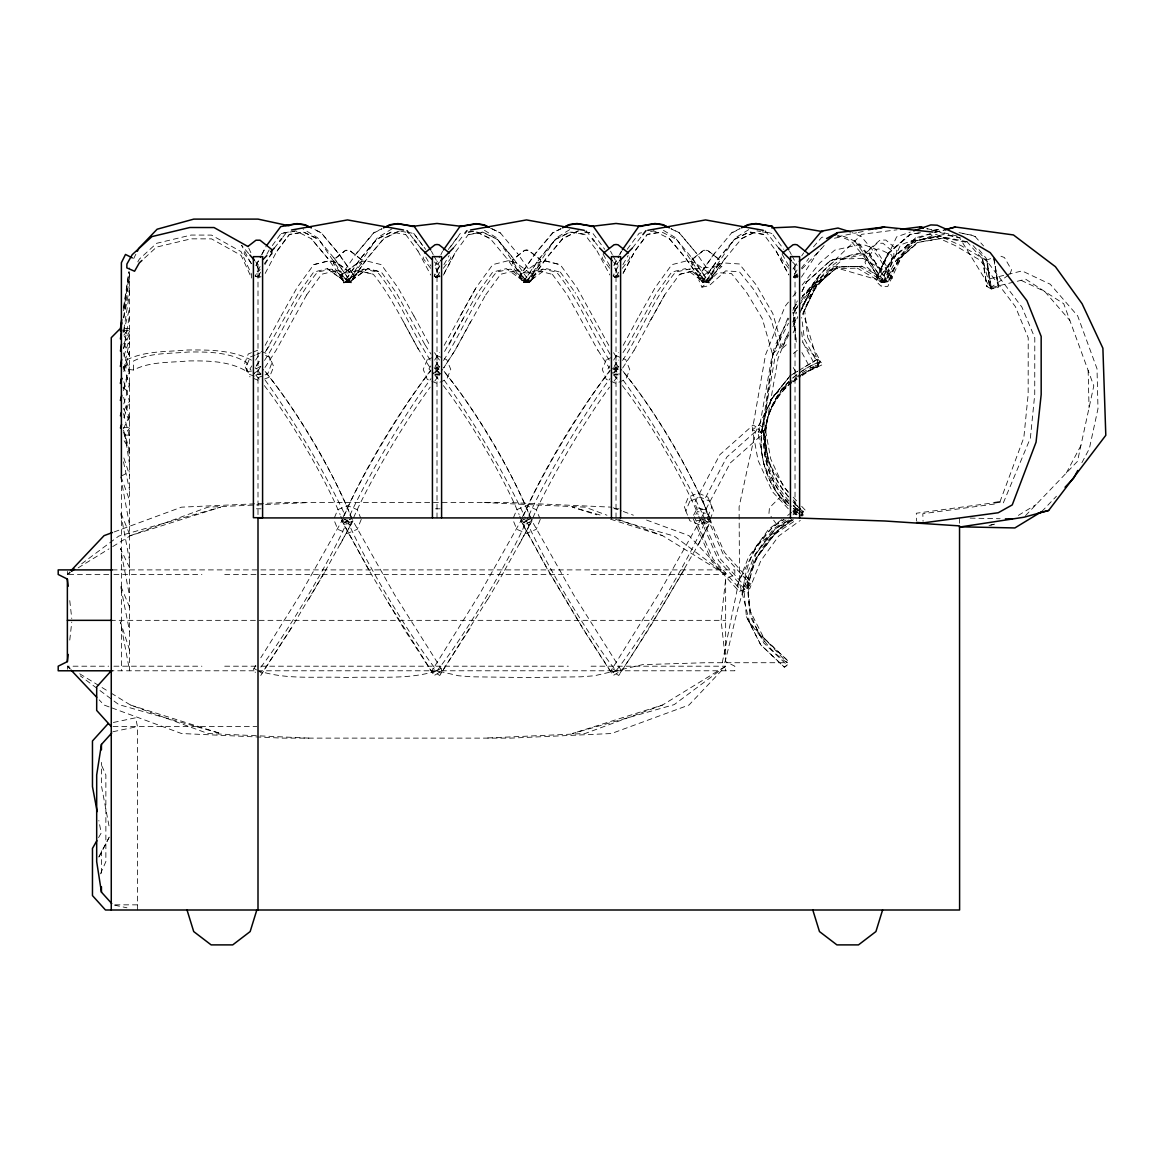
<?xml version="1.0" encoding="UTF-8"?>
<svg xmlns="http://www.w3.org/2000/svg" width="1164" height="1164" viewBox="0 0 1164 1164"><rect width="100%" height="100%" fill="white"/><g stroke="black" fill="none" stroke-linecap="round" stroke-linejoin="round"><path stroke-width="0.75" stroke-dasharray="5 3.75" d="M959.485 523.233L959.602 517.893M743.592 586.569C746.153 559.884 760.368 533.127 783.983 519.435M802.287 516.016L802.447 511.025L800.119 508.784L792.771 513.659L800.09 508.872L802.418 511.112M768.953 513.47L769.448 507.766L779.531 497.712L784.1 498.105L788.013 501.408M69.767 640.084L71.761 622.129M112.137 569.894L734.819 569.894L734.819 574.478L725.652 579.075L721.069 620.339L725.652 661.618L734.819 666.201L734.819 670.784L112.137 670.784M767.236 461.439L763.337 430.956L773.012 353.39L788.479 323.199M773.012 353.39L761.867 432.091L774.831 358.337L788.217 333.544M123.733 308.285L129.088 271.416M123.573 307.296L128.811 272.085M123.573 317.627L129.597 276.77M123.762 329.892L129.597 292.775M123.588 310.759L129.597 273.54M788.435 302.116L785.089 306.307L765.505 354.889L752.337 429.88L758.622 432.091L771.587 358.337L788.857 315.473M123.588 348.662L129.597 314.862M123.82 317.903L129.597 287.639M722.277 662.723L738.834 581.374L757.546 544.185L793.397 519.653M123.486 369.468L129.597 341.503M724.765 662.723C738.238 612.744 744.262 548.971 793.484 519.77M123.486 332.351L129.597 308.169M123.631 388.558L129.597 366.442M123.806 371.534L129.597 351.106M123.806 403.879L129.597 383.451M747.463 581.971L756.062 553.569L775.035 529.096L789.468 519.595L775.02 529.183M747.346 586.86L755.931 558.473L774.904 534L755.916 558.545M769.549 403.835C753.428 437.548 761.14 480.223 788.174 505.991C761.241 480.325 753.355 437.94 769.52 404.33M123.486 390.595L129.597 370.88M769.491 404.403L770.975 399.776M798.999 370.414L816.983 359.414L819.15 362.12L817.637 366.849A105.648 90.166 17.8 0 0 802.112 374.735M801.603 515.885L803.16 511.069A105.648 90.166 17.8 0 1 798.955 507.519M123.864 356.126L129.597 338.928M123.864 417.658L129.597 400.46M881.817 282.503L887.259 281.091L889.572 273.889M772.358 353.696L779.385 348.254L781.219 342.842L772.809 313.523L756.003 284.685L739.286 263.952L723.441 262.933L715.845 264.723L698.778 280.044L701.921 287.173L718.086 272.667L731.428 273.525L746.386 292.091L762.304 318.66L772.358 353.696L774.191 348.283M1009.959 274.151L1011.516 269.844L1004.416 257.506L999.047 255.542M915.53 237.82L895.698 261.158L884.538 281.804L858.596 266.323L833.424 266.687L812.69 285.035L802.316 296.194L836.858 267.996L884.538 281.804L892.759 259.368L891.58 254.931L878.674 248.892L873.16 250.376L864.998 262.06L866.191 266.483L884.538 281.804L915.53 237.82L932.859 233.12M255.804 665.284L252.879 670.784L255.513 672.341M522.345 518.329L479.379 594.513L431.902 670.784L439.774 675.484L487.556 599.402M701.368 518.329L658.388 594.513L610.911 670.784L618.782 675.484L648.639 629.258L684.345 569.443M999.905 501.96L1023.84 437.635L1028.161 394.363L1028.219 337.807L1015.386 306.641L980.03 260.169L954.989 245.473L929.556 234.066L900.601 244.877L881.279 286.315L875.91 281.339L896.629 236.874L910.306 232.087M769.535 403.908L771.266 399.339L790.283 375.565L771.237 399.412M798.198 376.991A105.648 89.963 20.9 0 1 817.564 366.675L819.34 361.989M817.535 366.747L819.311 362.077L817.084 359.516L802.171 368.508M801.458 515.928L803.262 511.185M781.815 519.639L768.72 529.096L748.568 556.974L737.045 586.059L743.01 592.214L749.761 588.591L760.761 560.844L778.643 536.095L800.294 520.439M788.697 331.958L778.076 358.337L765.112 432.091L758.622 432.091M792.684 322.064L796.671 312.17M123.704 348.065L129.597 333.704M334.417 517.733L337.778 509.643L347.498 505.613L357.232 509.643L360.593 517.733M513.426 517.733L516.787 509.643L526.506 505.613L536.24 509.643L539.601 517.733M707.828 516.787L711.859 506.806L707.828 497.086L698.109 493.07L688.375 497.086L684.345 506.806L687.706 515.172M1003.339 502.848L1030.373 438.101L1034.738 394.494L1034.796 337.778L1021.89 307.063L986.461 260.503L961.348 245.764L935.929 234.342L907.047 245.124L887.783 286.46L881.279 286.315M522.883 280.713L530.144 282.823L533.287 275.417M98.722 857.01L110.609 834.544M100.424 873.858L105.866 861.666L105.866 774.918L100.424 762.726M123.951 343.424L129.597 331.114M800.774 310.308L812.69 285.035L819.529 274.85L861.84 234.299L897.066 229.788M919.138 232.873L909.957 234.24L887.725 253.679L876.565 277.469L881.104 282.139L891.813 259.005L912.314 241.137M887.826 253.723L876.783 277.658L888.059 253.912L910.335 234.502L921.03 232.655M944.062 237.893L917.639 242.33L898.448 259.106L888.074 281.543L880.726 281.877M898.666 259.252L888.292 281.688L880.988 282.052M123.486 428.672L129.597 415.795M793.761 308.62L797.5 300.807M802.011 291.437L806.506 282.052L829.903 261.1L834.122 259.354L862.961 258.335M800.09 312.476L812.094 287.464L832.857 268.942L812.05 287.435L801.967 308.285M792.873 310.366L797.355 300.879M801.996 291.509L806.477 282.023M802.054 308.358L812.094 287.464M804.702 310.017L816.517 285.486L837.047 267.167L861.884 266.207L887.259 281.091M802.476 314.324L816.517 285.486M801.458 300.69L819.529 274.85L803.218 312.81L818.423 364.405A105.648 90.326 16.5 0 0 791.913 380.672L773.769 395.324L755.247 432.601L739.096 506.893L739.518 582.931L749.922 623.235L764.632 641.32M133.7 258.568L135.868 254.203M705.922 509.294L730.221 463.025L762.042 434.681L758.666 428.701L753.195 424.976L719.847 454.688L694.719 502.484L697.323 509.934L705.922 509.294L703.318 501.859L726.845 457.059L758.666 428.701M775.995 343.656L788.916 318.179M788.843 334.737L781.568 349.069L787.621 343.627M792.873 326.778L797.718 317.219M793.091 332.831L797.005 325.12M99.144 856.879L108.98 837.731M793.353 313.669L797.427 305.725M693.569 515.216L697.483 507.795L705.5 509.861L707.741 514.677M701.586 517.296L705.5 509.861M343.336 518.329L300.356 594.513L260.809 657.762M340.441 544.039L351.528 523.218L344.704 519.144M519.45 544.039L530.537 523.218A105.648 11.247 -59.1 0 1 532.268 519.217M698.458 544.039L709.545 523.218L702.721 519.144M1066.34 472.977L1080.89 445.594M1081.894 462.69L1089.344 448.678L1097.987 408.709L1097.012 368.726L1077.66 315.851L1050.234 284.22L1022.065 270.921L988.236 279.156L990.346 287.814L1025.717 279.215L1063.736 303.731L1093.796 385.895L1077.486 461.337L1025.251 515.914M255.978 265.276L260.954 255.935M261.784 254.378L265.93 246.593M256.051 265.494L261.027 256.167M261.856 254.61L266.018 246.826M260.096 266.541L255.178 276.13L261.129 277.789M266.832 254.29L269.335 249.62M265.174 273.438L276.988 250.915L289.298 234.386L303.6 231.971L318.31 239.187L334.024 258.073L350.349 281.353L355.209 277.352L338.36 253.316L321.264 232.946L313.131 228.944M435.118 265.581L440.021 256.022M440.923 254.683L442.509 251.351M439.163 266.629L434.172 275.984L440.123 277.658M439.235 266.847L434.245 276.203L438.712 277.454M444.168 273.293L456.055 251.002M443.397 275.111L456.143 251.22L468.364 234.473L482.667 232.058L497.377 239.275L513.018 257.928L529.416 281.426L534.276 277.439L517.354 253.17M613.937 265.188L618.928 255.847M619.757 254.29L621.416 251.177M614.025 265.407L619.001 256.08M619.83 254.523L621.489 251.409M618.069 266.454L613.152 276.043L619.103 277.716M623.06 273.118L634.962 250.827L647.257 234.299L661.574 231.898L676.342 239.333M623.133 273.351L635.035 251.06L647.33 234.531L661.647 232.116M265.174 345.359L281.033 315.968M444.197 345.359L476.061 287.639L492.779 264.606L508.624 260.605L516.219 262.904L533.287 275.475M522.883 280.771L506.384 268.608L492.692 272.129L477.895 292.499L443.993 352.547M448.926 344.951L463.432 318.107M470.532 321.686L455.066 350.306L443.644 367.999L455.066 350.306L485.679 294.885M623.206 345.402L639.051 315.997M627.934 344.981L656.918 292.47L671.701 272.1L685.407 268.637L701.892 280.815L709.152 282.852L712.31 275.446L695.243 262.933L687.648 260.634L671.788 264.694L655.07 287.726L639.051 316.07M634.074 350.393L664.702 294.914L679.66 274.297L693.002 270.936L709.152 282.852L701.892 280.742M793.237 324.247L797.427 316.506M281.033 316.041L297.053 287.639L313.771 264.606L329.616 260.605L337.211 262.904L354.278 275.417L351.135 282.823L343.875 280.713L327.375 268.608L313.669 272.129L298.886 292.499L264.985 352.547L269.903 344.893M306.67 294.885L276.057 350.364L264.635 367.999M98.576 837.614L101.195 832.988L98.838 820.504M460.042 316.041L476.061 287.697M504.609 570.345L531.977 521.036L529.344 519.464M649.541 321.773L664.702 294.972M695.839 514.488L697.498 511.534L705.34 513.295M137.803 261.856L139.389 259.063L156.587 243.32L191.071 235.055L211.47 235.099L241.079 251.642L251.613 274.515L251.613 278.167L241.137 255.411L211.557 238.882L191.056 238.838L156.543 247.103L143.288 259.237M260.591 272.231L258.001 276.77L256.356 273.613M264.897 264.65L270.95 254.058M439.599 272.231L437.009 276.77L434.885 273.947M443.921 264.65L449.1 255.571M618.608 272.231L616.018 276.77L613.908 273.947M622.929 264.65L628.109 255.571M308.693 599.504L326.327 569.443M487.701 599.504L505.336 569.443M124.097 409.888L129.597 401.013M260.794 366.384L258.001 370.836A105.648 9.981 59.2 0 1 260.882 374.517M264.519 360.447C283.332 331.667 295.365 298.726 317.525 272.085L331.1 269.117L347.498 273.031L363.91 269.117L377.485 272.085C399.63 298.726 411.663 331.667 430.476 360.447M439.803 366.384L437.009 370.836A105.648 9.981 -59.2 0 0 435.103 373.237M443.542 360.447C462.341 331.667 474.374 298.726 496.533 272.085L510.108 269.117L526.506 273.031L542.919 269.117L556.494 272.085C578.639 298.726 590.672 331.667 609.485 360.447M618.812 366.384L616.018 370.836A105.648 9.981 -59.2 0 0 614.126 373.237M622.551 360.447C641.364 331.667 653.397 298.726 675.542 272.085L689.117 269.117L721.927 266.323L705.529 281.804L689.117 269.117M291.073 628.167L262.002 673.17L257.899 670.726M470.096 628.167L441.011 673.17L432.819 668.282M129.597 464.742L125.014 435.103L129.597 427.974M251.846 365.903L249.94 368.901L254.48 373.819M255.658 360.083L260.416 352.663M256.138 366.165L260.067 360.083L256.138 366.224M430.855 365.903L428.949 368.901L433.488 373.819M434.667 360.083L439.425 352.663M435.147 366.224L439.075 360.083M607.957 368.93L609.863 365.933M613.675 360.113L618.448 352.692M614.156 366.253L618.099 360.113M623.016 352.576L627.934 344.922M622.653 368.028L634.074 350.335M792.99 269.088L796.889 263.195M801.749 255.818L803.698 252.864M797.078 270.048L793.15 275.984L797.515 277.57M801.429 277.119L816.415 254.407L824.141 245.488M260.751 675.484L290.622 629.258L325.6 570.345L352.968 521.036L350.335 519.464M797.442 306.423L793.426 312.17L797.878 306.598M339.859 277.352L356.635 253.083L373.731 232.713L381.865 228.711M339.786 277.119L344.719 281.339L361.044 258.059L376.685 239.42L391.395 232.189M518.926 277.265L535.775 253.228L552.871 232.844L561.004 228.857M560.932 228.624L552.798 232.625L535.702 252.995L518.853 277.047L523.785 281.252L540.111 257.986L555.752 239.333L570.462 232.116L584.764 234.531M714.711 252.995L697.862 277.047L702.809 281.252L708.454 282.445L725.288 258.423L741.89 238.329L757.284 230.763M697.934 277.265L714.798 253.228L731.807 232.625L739.94 228.624M702.809 281.252L719.119 257.986L734.775 239.333L749.471 232.116L763.788 234.531M725.216 258.204L708.381 282.212L702.721 281.033L719.046 257.753L734.688 239.1L749.398 231.883L763.7 234.299L776.082 251.046L788.828 274.937M306.67 294.943L321.628 274.268L334.97 270.906L351.135 282.75L334.97 270.965M485.679 294.943L500.636 274.268L513.979 270.906L530.144 282.823M694.311 516.816L713.197 559.244L741.57 590.759L747.055 588.577L751.58 582.495L724.488 552.434L708.483 516.292M272.318 245.589L281.237 233.295L295.714 230.85L311.181 238.635L327.855 258.524M277.076 251.133L289.37 234.619L303.673 232.203L318.383 239.42M448.315 249.474L460.304 233.382M450.395 247.015L460.377 233.6M627.221 249.3L639.196 233.207L642.412 232.669M260.11 269.35L258.001 272.187L255.876 269.35M264.344 263.704L271.75 253.825M439.119 273.947L437.009 276.77L435.278 273.744M443.353 268.287L450.759 258.408L450.759 254.101M618.128 273.947L616.018 276.77L614.286 273.744M622.362 268.287L629.768 258.408L629.768 254.101M797.151 273.947L795.027 276.77L792.917 273.947M801.385 268.287L808.791 258.408M430.796 370.123C395.687 416.668 365.612 467.259 341.59 520.395L349.418 525.08L351.31 523.16A105.648 11.247 -59.1 0 1 352.983 519.144M610.082 370.196C574.958 416.756 544.898 467.331 520.875 520.483L528.703 525.153L530.58 523.247L523.713 519.144M361.262 263.762L347.614 282.008L333.748 263.762L333.748 259.528L345.475 250.289L349.52 250.289L361.262 259.528L361.378 263.981M540.271 263.762L526.506 281.804L510.108 269.117M719.279 263.762L705.529 281.804L691.765 263.762M801.894 352.561L810.129 367.824L816.284 367.3L820.576 361.509L807.54 337.24M752.584 552.565L772.227 527.219L783.954 519.508M756.047 553.657L775.035 529.14M693.337 518.897L711.917 561.543L739.213 591.516L744.654 589.188L749.383 583.12L723.339 554.53L706.781 516.409M801.327 298.26L823.588 270.441L837.003 258.903L862.902 253.112L881.294 281.804L887.783 281.804L892.584 275.635L875.517 249.023L864.445 244.935L857.955 244.935L834.734 250.129L819.732 263.02L801.851 285.369M274.398 248.005L278.574 242.665M282.75 237.325L287.974 230.647M453.422 248.005L463.854 234.662M632.43 248.005L641.815 235.986M770.946 399.863L788.945 377.209M792.902 296.529L797.384 290.942M793.528 307.994L796.874 303.819M798.999 305.215C816.895 283.419 833.584 251.817 866.147 253.112L854.682 240.846L884.538 281.804M802.243 305.215L830.077 270.441L843.493 258.903L869.392 253.112L887.783 281.804M356.708 253.316L373.804 232.931L381.938 228.944M813.505 246.841L821.697 237.354L824.927 236.743M123.864 334.999L129.597 328.423L123.486 328.423M797.369 274.151L795.027 276.77L793.295 273.744M802.054 268.928L821.362 248.63M435.321 372.684L439.861 367.708L434.943 360.113M614.33 372.713L618.87 367.737L613.937 360.142M108.689 574.478L67.367 574.478L69.811 571.888M591.094 666.201L725.652 666.201L688.972 705.035L611.507 733.524L510.618 738.122L282.401 738.122L181.526 733.524L110.798 707.508M1041.722 511.593L1056.446 496.213M258.001 514.619L258.001 264.534L260.518 261.987M437.009 517.922L437.009 264.534L439.526 261.987M616.018 517.922L616.018 264.534L618.55 261.987M895.698 261.158L915.966 240.846L943.16 234.619L960.198 237.587M691.882 259.747L703.623 250.493L705.646 250.173L707.668 250.493L719.396 259.747M806.55 282.095L829.947 261.129M887.768 253.694L910.175 234.386M967.124 241.719L939.537 236.19L912.052 240.963L891.595 258.845L880.886 282.008L876.507 277.425M891.93 259.092L912.431 241.239L939.93 236.467M898.492 259.121L917.858 242.476L944.28 238.038M898.724 259.325L918.018 242.592M793.441 353.521L797.544 350.102M344.617 282.314L350.277 281.121L355.136 277.134L338.288 253.083L321.191 232.713L313.058 228.711M534.203 277.221L529.344 281.208L523.684 282.386M669.067 238.329L685.742 258.204L702.59 282.226L708.236 281.033L713.11 277.047M653.673 230.763L669.154 238.562L685.829 258.437L702.663 282.445L708.309 281.266L713.183 277.279L696.247 253.01L679.15 232.625L671.017 228.639M123.049 367.839L129.597 362.513M363.91 269.117L347.498 281.804L331.1 269.117M542.919 269.117L526.506 281.804L512.757 263.762L512.757 259.528L524.498 250.289L526.506 249.954L528.529 250.289L540.271 259.528L540.387 263.981L526.637 282.008L512.873 263.981L512.873 259.747L524.615 250.493L526.637 250.173L528.645 250.493L540.387 259.747M795.027 514.619L795.027 264.534L797.864 262.409M67.367 571.422L67.367 574.478L70.233 572.353M81.655 563.812L118.772 536.08L220.578 507.155L130.499 535.644L110.493 547.953M725.652 666.201L674.247 704.598L572.441 733.524L662.52 705.035L725.652 666.201L725.652 670.784M413.977 316.07L397.957 287.668L381.239 264.635L365.394 260.634L357.785 262.991L340.732 275.446L343.875 282.852L351.135 280.742L367.635 268.709L381.326 272.1L396.124 292.528L425.093 344.981M357.785 262.991L340.732 275.519L343.875 282.779L360.025 270.994L373.368 274.297C396.648 302.844 409.495 337.924 430.374 368.028M343.875 282.779L360.025 270.936L373.368 274.355M351.135 280.742L367.635 268.637L381.326 272.158M608.83 345.432L576.966 287.697L560.248 264.665L544.403 260.678L536.793 263.02L519.741 275.548L522.883 282.881L530.144 280.844L546.644 268.68L560.335 272.187M787.635 515.419L792 512.262M793.455 511.214L796.365 509.104L800.105 509.73L804.63 517.311M785.976 519.944L773.274 529.14L754.796 554.69L743.811 582.437L749.761 588.591M793.048 514.837L800.105 509.73M836.232 234.604L851.073 241.108L866.423 259.441L881.701 282.11L887.375 281.775L892.468 278.196L877.176 255.498L861.433 236.714L852.019 232.582M1008.548 275.126L990.346 287.814L959.747 238.009L926.879 228.799M788.29 508.784L772.387 491.688L758.055 460.42L752.424 429.647L759.452 424.773L765.388 429.647L758.346 434.521L763.73 463.883L776.868 492.532L788.726 505.307M773.769 395.324L791.636 382.956M793.121 381.923L800.57 376.772M802.054 375.739L818.423 364.405L804.411 339.059L801.676 317.496M774.889 534.087L796.54 519.741M67.367 574.478L70.451 572.586M78.148 567.857L108.95 548.913M392.137 228.77L377.354 237.805L347.498 281.804L317.656 237.805L302.858 228.77M569.676 229.672L556.363 237.805L526.506 281.804L496.664 237.805L481.867 228.77M748.685 229.672L735.372 237.805L705.529 281.804L675.673 237.805L660.876 228.77M790.036 375.87L797.544 371.243M1018.355 515.39L1036.091 504.594M793.237 373.848L800.701 369.323M344.529 519.551L341.91 521.123L368.537 569.531L404.257 629.331L434.114 675.557L441.985 670.857L441.054 668.369L394.509 594.6L351.528 518.402A105.648 14.244 59.2 0 0 263.122 369.395M369.264 570.433L343.336 523.291L350.16 519.217M523.538 519.551L520.919 521.123L547.546 569.531L583.266 629.331L613.122 675.557L620.994 670.857L620.063 668.369L573.517 594.6L530.537 518.402A105.648 14.244 59.2 0 0 442.131 369.395M529.169 519.217L522.345 523.291L548.288 570.433L582.8 628.24L611.886 673.258L620.063 668.369M441.054 668.369L432.863 673.258L386.317 599.489M256.138 368.901L260.823 366.107M254.072 373.178L260.838 369.148M435.147 368.901L439.832 366.107M433.081 373.178L439.847 369.148M265.145 371.462C300.996 416.785 330.78 467.23 352.867 520.643L345.053 525.299L343.438 523.233L351.557 518.387M614.156 368.901L618.855 366.107M612.089 373.178L618.855 369.148M444.153 371.462C480.005 416.785 509.803 467.23 531.875 520.643L524.076 525.299L522.447 523.233L530.58 518.387M623.162 371.462C659.013 416.785 688.812 467.23 710.884 520.643L703.085 525.299L701.456 523.233L709.589 518.387A105.648 14.244 59.2 0 0 621.154 369.395M792.029 519.522L781.699 525.517L777.13 525.124L770.99 516.38M121.391 476.032L129.597 471.784M251.439 360.142C232.145 349.826 208.691 349.782 187.215 350.015C166.699 351.979 144.773 350.553 125.916 360.273L126.032 369.177L133.525 370.007C150.403 361.291 170.046 362.775 188.408 360.927C208.094 360.738 229.657 360.927 246.87 371.52L251.526 371.098M399.281 231.069L383.887 238.635L367.213 258.51L350.379 282.532L344.719 281.339M578.275 230.763L562.881 238.329L546.207 258.204L529.373 282.212L523.713 281.033L540.038 257.753L555.679 239.1L570.389 231.883L584.692 234.299L597.074 251.046M578.348 230.996L562.954 238.547L546.28 258.423L529.445 282.445L523.785 281.252M731.88 232.844L740.028 228.857M741.963 238.547L757.371 230.996L760.587 231.534M801.385 374.561L823.006 364.405L806.157 347.469L801.647 346.668M829.874 261.071L834.05 259.296M701.339 519.464L698.109 520.817L694.864 519.464M255.149 355.02L250.304 356.955L245.953 367.3L250.013 376.918M256.764 354.38L259.979 353.085M264.563 379.042L269.408 377.107L273.758 366.762L269.699 357.144L264.839 355.122M251.511 352.692L248.267 353.972L244.236 364.652L248.267 373.877L254.756 376.423M253.126 352.066L258.001 350.146L267.72 353.972L271.75 363.197L267.72 373.877L258.001 377.703M114.159 531.933L181.526 507.155L282.401 502.572L510.618 502.572L611.507 507.155M130.499 535.644L207.963 507.155L254.814 505.016M662.52 705.035L585.056 733.524L484.166 738.122M990.68 258.597L985.661 260.43L984.104 264.737L990.346 287.814L986.345 258.466L978.386 248.921M256.4 276.465L259.601 275.33L259.601 271.678L255.993 263.835M991.161 288.89L998.319 286.868M994.012 257.811L998.523 286.999L991.379 289.036L986.927 261.231M435.351 277.148L439.817 275.897M435.423 277.367L439.89 276.115L434.827 266.541M530.144 280.771L522.883 282.823L539.034 270.965L552.376 274.384M614.417 277.061L618.884 275.81M614.49 277.294L618.957 276.043L613.894 266.454M793.426 277.061L797.893 275.81M793.499 277.294L797.966 276.043L792.902 266.454M934.59 232.655L944.993 229.832M934.779 232.233L943.378 230.065M313.771 264.665L329.616 260.678L337.211 262.962L354.278 275.475M679.66 274.355L693.002 270.994M989.007 525.531L996.02 523.756L990.753 525.11M260.823 373.819L255.614 374.983L260.823 373.877L255.149 367.678M439.832 373.819L434.623 374.983L439.832 373.877L434.157 367.678M613.646 375.07L618.855 373.848L613.181 367.708M350.349 281.353L344.704 282.532L327.782 258.292L311.108 238.416M529.416 281.426L523.771 282.619L506.849 258.379M113.345 722.48L135.621 717.795L137.468 726.583L137.468 910.001M112.908 731.734L137.468 726.583M837.265 236.816L856.515 232.815M858.275 232.451L863.528 231.36M701.921 287.173L709.182 285.675L725.681 270.877L739.387 271.75L754.17 290.098L770.975 318.936L779.385 348.254M834.428 238.213L844.002 236.394L858.174 242.607L872.578 259.805L887.375 281.775M933.237 230.312L938.737 229.468M933.412 230.443L938.853 229.555M912.169 241.064L939.828 236.423M281.31 233.528L295.787 231.083M468.335 232.014L474.781 230.938L490.175 238.489L506.922 258.597M468.423 232.247L474.854 231.17L490.248 238.722M468.437 234.692L482.74 232.291L497.45 239.508L513.091 258.161M650.531 231.534L653.746 230.996M998.13 502.208L916.301 513.237L916.548 520.89M994.391 504.056L922.819 513.717L923.067 521.37M123.486 330.838L129.597 330.27M123.486 427.77L129.597 427.363M256.604 504.943L263.821 504.609M265.61 504.536L308.853 502.572M861.957 266.28L837.003 267.123L816.473 285.442L804.63 309.944L807.627 337.313M832.784 268.869L857.126 268.084M256.473 276.77L261.056 276.77M435.482 276.77L440.065 276.77M614.49 276.77L619.073 276.77M793.499 276.77L798.082 276.77M125.014 435.103L129.597 435.103M256.473 508.799L261.056 508.799M435.482 508.799L440.065 508.799M614.49 508.799L619.073 508.799M793.499 508.799L798.082 508.799M113.912 574.478L201.925 574.478M224.71 574.478L259.15 574.478M260.969 574.478L568.323 574.478M591.094 574.478L725.652 574.478L725.652 569.894M110.42 620.339L725.652 620.339M791.214 519.93A105.648 90.326 -4.5 0 0 787.213 662.723L705.529 662.723L642.673 664.629L594.484 675.76L581.083 676.808L526.506 677.535L471.944 676.808L458.543 675.76L437.009 670.784C408.04 680.111 377.369 676.168 347.498 677.535C318.209 676.066 288.09 680.169 259.659 671.162M67.367 669.256L67.367 666.201L108.689 666.201M113.912 666.201L201.925 666.201M224.71 666.201L259.15 666.201M260.969 666.201L568.323 666.201M113.054 726.583L256.822 726.583M137.468 904.85L112.908 904.835L126.949 907.789M970.165 518.111L1000.123 518.737M484.166 502.572L585.056 507.155L606.953 515.201M308.853 738.122L207.963 733.524L130.499 705.035L110.493 692.726M765.33 232.116L771.761 233.207L783.75 249.3M762.187 231.811L771.848 233.426M584.706 231.854L592.752 233.207L604.727 249.3M584.794 232.073L592.825 233.426M405.727 232.16L399.208 230.85L383.814 238.402L367.14 258.292L350.306 282.299L344.646 281.121L360.971 257.841L376.612 239.187L391.322 231.971L405.698 234.604M407.255 232.203L413.758 233.513L422.75 245.589M959.02 232.596L971.242 235.128M962.759 233.498L971.343 235.172M943.888 237.776L967.793 242.578M613.181 373.877L618.404 375.099M926.922 228.581L958.248 236.336M544.403 260.736L560.248 264.737M613.079 275.81L619.03 277.483M255.105 275.897L261.056 277.57M600.057 514.997L572.441 507.155L596.696 514.823M615.581 519.406L674.247 536.08L725.652 574.478L688.972 535.644L645.176 519.537M508.624 260.678L516.219 262.962M610.547 519.202L662.52 535.644L725.652 574.478M130.499 705.035L220.578 733.524L118.772 704.598L80.229 675.804M613.181 507.766L621.605 510.865M623.293 511.491L633.391 515.201M618.739 519.537L662.52 535.644M109.11 706.897L104.062 705.035L99.158 699.855M970.951 234.91L975.374 236.685M253.257 378.271L259.732 380.977M1021.119 280.335L1044.734 291.466L1069.861 320.449M671.09 228.857L679.238 232.858L696.319 253.228M492.125 228.799L500.258 232.8L517.427 253.403M490.568 228.231L500.331 233.018M986.621 286.315L991.539 289.152L987.203 261.405M862.888 258.277L889.645 273.962M857.053 268.011L881.89 282.576M614.505 366.878L618.419 369.221M612.075 368.493L618.87 372.538M708.367 519.464L710.986 521.036L699.71 542.22L666.579 599.402L633.027 653.644L620.019 673.17L611.827 668.282M435.22 366.805L439.134 369.148M435.511 370.036L439.585 372.465M344.515 519.115L351.31 523.16M253.81 668.282L256.546 669.911M69.811 668.791L67.367 666.201L70.451 668.092M79.69 673.781L108.95 691.78M327.375 268.68L343.875 280.771M67.367 666.201L70.233 668.325M123.049 330.503L129.597 335.698M123.049 387.597L129.597 392.908M793.237 505.816L797.151 509.119M798.446 510.21L802.36 513.513M361.378 259.747L349.637 250.493L347.614 250.173L345.592 250.493L333.864 259.747L333.864 263.981M747.492 581.884L750.198 611.173L763.948 638.221L787.286 660.221L787.14 665.197L784.361 667.234L760.645 644.725L746.43 616.745L743.621 586.481M763.948 638.178L787.271 660.294M792.509 261.987L795.027 264.534M613.501 261.987L616.018 264.534M434.478 261.987L437.009 264.534M749.922 623.235L787.213 662.723M788.334 491.979L783.488 486.756L770.757 459.009L765.388 429.647M793.193 497.188L796.831 501.102M801.676 506.325L805.328 510.239L799.406 516.787L793.484 510.414M793.091 511.025L796.613 514.968M744.654 589.188L718.61 560.597L701.194 520.672M792.917 511.127L798.78 517.733M747.055 588.577L719.978 558.516L702.314 518.838M974.996 236.423L983.551 245.939M973.089 245.575L987.305 261.507M966.746 241.443L982.853 259.514M248.616 253.534L241.588 245.284L251.439 264.17M255.658 261.784L258.001 264.534M676.269 239.115L691.998 257.986L708.309 281.266M765.054 230.647L778.614 248.005M586.045 230.647L591.254 237.325M595.43 242.665L597.525 245.328M410.164 234.662L413.293 238.664M417.469 244.004L420.597 248.005M788.683 268.287L781.277 258.408L781.277 254.101M609.674 268.287L602.268 258.408L602.268 254.101M430.651 268.287L423.245 258.408L423.245 254.101M251.642 263.704L244.236 253.825L244.236 249.518M413.686 233.295L425.66 249.387M405.625 234.386L418.007 251.133M560.335 272.129L575.132 292.571M552.376 274.326L567.348 295.001L597.961 350.422M691.911 257.753L708.236 281.033M333.952 257.841L350.277 281.121M788.188 492.387L768.953 463.694L763.337 430.956M793.251 499.923L797.311 505.962M613.603 352.721L618.36 360.142M610.009 354.132L575.132 292.499M597.961 350.364L609.383 368.057M434.594 352.692L439.352 360.04L434.594 352.75M425.093 344.922L431 354.089M124.097 335.93L129.597 344.428M124.097 440.821L129.597 449.377M614.156 367.868L616.018 370.836A105.648 9.981 59.2 0 1 617.909 373.237M435.147 367.868L437.009 370.836A105.648 9.981 59.2 0 1 439.89 374.517M793.295 367.606L796.86 373.775M782.077 254.058L788.988 266.163M603.068 254.058L609.98 266.163M425.777 257.084L430.956 266.163M413.977 315.997L429.822 345.402M403.486 321.773L418.953 350.393M802.753 342.187L816.284 367.3M789.556 251.177L791.287 254.523M792.044 255.847L797.093 265.407M776.01 250.827L788.756 274.704M610.533 251.177L612.279 254.523M613.035 255.847L618.084 265.407M596.987 250.827L609.82 274.937M431.466 251.264L433.212 254.596M433.968 255.935L439.774 266.818M417.92 250.9L430.753 275.024M746.444 616.702L760.659 644.681L784.391 667.147L787.155 665.124L763.831 643.037L750.096 615.989L747.361 586.787M129.597 567.799L120.43 548.535L129.597 596.084M123.486 408.36L129.597 421.484M248.776 248.15L250.944 252.85M123.951 343.526L129.597 356.053M129.597 607.23L120.43 585.216L129.597 631.412M129.597 534.261L120.43 511.854L129.597 560.757M121.041 476.833L129.597 500.302M123.486 352.939L129.597 369.963M123.864 457.961L129.597 475.159M129.597 650.094L120.43 621.896L129.597 670.784L129.597 267.909M123.66 366.427L129.597 385.473M123.486 430.113L129.597 450.061M123.806 381.69L129.597 401.798M123.631 397.361L129.597 419.462M123.631 432.266L129.597 454.789M123.486 413.569L129.597 437.126M123.486 461.802L129.597 490.102M108.98 825.829L101.443 785.773L101.443 762.405M120.75 476.891L129.597 525.43M993.78 257.622L998.436 286.955M993.94 259.281L998.145 286.737M982.736 259.412L986.999 286.591M982.474 259.237L986.839 286.475M69.767 600.609L71.761 618.55M801.661 331.915L802.84 342.26M1088.136 370.414L1089.053 407.866M133.525 370.007L133.409 361.087C150.287 352.372 169.959 353.841 188.335 352.008C208.021 351.804 229.584 351.965 246.812 362.557L246.87 371.52M725.652 579.075L725.652 661.618M540.271 519.348L536.24 529.344L526.506 533.359L516.787 529.344L512.757 519.348M361.262 519.348L357.232 529.344L347.498 533.359L337.778 529.344L333.748 519.348M121.391 476.964L121.391 670.784M101.443 850.797L101.443 874.164M623.133 380.133A105.648 9.981 59.2 0 1 705.529 520.817A105.648 9.981 -59.2 0 1 616.018 670.784A105.648 9.981 59.2 0 1 526.506 520.817A105.648 9.981 59.2 0 0 524.775 516.816M796.787 508.755A105.648 90.326 16.5 0 1 790.24 502.295M789.003 500.942A105.648 90.326 16.5 0 1 790.603 381.85M528.252 516.816A105.648 9.981 -59.2 0 0 526.506 520.817A105.648 9.981 -59.2 0 1 437.009 670.784A105.648 9.981 59.2 0 1 347.498 520.817A105.648 9.981 59.2 0 0 345.766 516.816M528.893 515.405A105.648 9.981 -59.2 0 1 609.994 378.664M444.124 380.133A105.648 9.981 59.2 0 1 524.135 515.405M260.882 667.103A105.648 9.981 -59.2 0 0 347.498 520.817A105.648 9.981 -59.2 0 1 349.244 516.816M265.116 380.133A105.648 9.981 59.2 0 1 345.126 515.405M349.869 515.405A105.648 9.981 -59.2 0 1 430.986 378.664M800.57 509.003A105.648 89.963 20.9 0 1 792.99 501.699M788.334 496.461A105.648 89.963 20.9 0 1 789.119 381.399M792.96 377.849A105.648 89.963 20.9 0 1 799.959 372.393M801.458 371.374A105.648 89.963 20.9 0 1 819.311 362.077M797.515 512.436A105.648 89.963 20.9 0 1 790.036 505.001M788.857 503.706A105.648 89.963 20.9 0 1 796.743 378.038M800.221 514.648A105.648 90.166 17.8 0 1 793.382 508.479M788.304 503.154A105.648 90.166 17.8 0 1 788.595 385.255M792.466 381.792A105.648 90.166 17.8 0 1 800.657 375.681M797.587 506.282A105.648 90.166 17.8 0 1 793.586 502.441M788.61 497.043A105.648 90.166 17.8 0 1 791.404 379.319M792.713 378.14A105.648 90.166 17.8 0 1 797.951 373.906M799.333 372.902A105.648 90.166 17.8 0 1 819.18 362.048M434.972 375.317A105.648 14.244 59.2 0 1 439.032 380.148M443.397 385.633A105.648 14.244 59.2 0 1 519.129 514.619M519.755 516.161A105.648 14.244 59.2 0 1 522.447 523.233M532.879 517.791A105.648 11.247 -59.1 0 1 609.5 387.19M614.068 381.094A105.648 11.247 -59.1 0 1 620.223 373.353M523.538 515.739A105.648 11.247 -59.1 0 1 610.14 370.865M613.981 375.317A105.648 14.244 59.2 0 1 618.055 380.148M622.405 385.633A105.648 14.244 59.2 0 1 698.138 514.619M698.764 516.161A105.648 14.244 59.2 0 1 701.456 523.233M353.594 517.704A105.648 11.247 -59.1 0 1 430.214 387.117M434.783 381.021A105.648 11.247 -59.1 0 1 440.938 373.28M344.253 515.652A105.648 11.247 -59.1 0 1 430.855 370.778M255.964 375.317A105.648 14.244 59.2 0 1 260.023 380.148M264.388 385.633A105.648 14.244 59.2 0 1 340.121 514.619M340.746 516.161A105.648 14.244 59.2 0 1 343.438 523.233M689.801 501.291L685.785 510.981L689.801 520.715L699.491 524.789L709.545 520.526L713.561 510.836L709.545 501.102L699.84 497.043L689.801 501.291M427.275 359.676L423.245 369.381L427.275 379.362L437.009 383.393L446.729 379.362L450.759 369.381L446.729 359.676L437.009 355.646L427.275 359.676M606.284 359.676L602.268 369.381L606.284 379.362L616.018 383.393L625.752 379.362L629.768 369.657L625.752 359.676L616.018 355.646L606.284 359.676M893.865 256.997L880.115 276.537L866.351 256.997L866.351 252.413L877.249 243.247L882.967 243.247L893.865 252.413L893.865 256.997M896.731 253.81L882.981 273.351L869.217 253.81L869.217 249.227L880.115 240.06L885.833 240.06L896.731 249.227L896.731 253.81M719.396 263.981L705.646 282.008L691.882 263.981L691.765 259.528L703.507 250.289L707.537 250.289L719.279 259.528L719.396 263.981M439.395 375.012L434.187 373.848L439.395 375.07M796.249 341.998L793.062 312.127L796.22 341.954"/><path stroke-width="1.5" d="M112.413 670.784L58.2 670.784L58.2 666.201L67.367 661.618L68.167 654.43M120.43 331.114L121.696 322.341M121.74 319.62L120.43 328.423L111.264 337.676L111.264 910.001M120.43 338.928L121.74 330.052M111.759 733L101.443 744.436L96.685 774.918L96.685 861.666L101.443 892.148L111.759 903.57M120.43 351.106L121.536 344.035M120.721 328.495L121.58 323.17M121.696 359.327L120.43 366.442L121.58 363.008M121.58 378.213L120.43 383.451L121.871 378.344M121.798 395.353L120.43 400.46L121.449 397.171M120.43 415.795L121.391 412.391M256.822 910.001L250.158 931.564L232.713 944.892L211.15 944.892L193.704 931.564L187.04 910.001M882.588 910.001L875.925 931.564L858.479 944.892L836.916 944.892L819.471 931.564L812.807 910.001M120.43 427.974L121.58 424.525M137.323 251.293L138.763 248.383L157.111 229.221L193.791 219.108L258.001 219.108L289.05 225.801M1077.762 470.474L1073.63 478.259L1065.045 487.236M443.426 250.027L459.824 226.66L476.163 223.91L484.064 225.03L488.938 227.431M622.318 249.853L638.716 226.5L655.07 223.75L662.956 224.87L667.845 227.256M96.83 840.714L92.465 848.44L92.465 895.596L105.473 910.001L959.602 910.001L959.543 525.895L884.844 520.992L795.027 517.922L258.001 517.922L258.001 910.001M804.673 251.395L821.58 231.156L837.978 228.042L850.462 231.898M266.847 245.269L280.757 226.587L297.096 223.823L304.997 224.943L309.871 227.344M959.602 527.059L1024 517.223L1048.633 510.487L1105.8 435.307L1102.89 348.225L1082.084 303.731L1055.413 266.702L1013.451 234.953L955.397 227.009L945.095 229.628M279.622 241.326L281.717 238.664M464.902 233.324L466.982 230.647M642.863 234.662L645.991 230.647M111.264 670.784L96.685 686.92L96.685 710.433L111.264 726.583M108.208 723.557L92.465 740.973L92.465 786.617L97.165 811.584M71.033 570.607L104.062 535.644L112.472 532.545M263.049 259.441L266.832 255.629M270.615 251.817L274.398 248.005M440.792 260.721L453.422 248.005M619.801 260.721L632.43 248.005M835.01 235.099L837.498 232.64L884.538 227.009L932.99 232.058M141.964 260.445L139.316 262.875L134.573 271.241L126.832 267.865L126.905 264.053L132.216 254.654L151.96 236.583L189.877 227.504L214.016 227.547L248.048 246.579M424.598 252.981L434.987 244.789L437.009 244.498L439.032 244.789L449.42 252.981M603.607 252.981L613.995 244.789L616.018 244.498L618.04 244.789L628.429 252.981M782.615 252.981L793.004 244.789L795.027 244.498L797.049 244.789L808.791 254.101M248.267 246.186L255.978 240.206L260.023 240.206L271.75 249.518L271.75 253.825M799.275 261.347L837.498 232.64L826.571 238.518M71.659 571.277L74.511 569.152M1041.722 511.593L1014.863 527.947L959.412 526.797M383.494 227.911L389.998 224.71L397.899 223.59L414.238 226.354M385.197 227.344L390.086 224.943L397.972 223.823L414.311 226.573L430.724 249.94M562.561 227.824L569.065 224.637L576.966 223.517L593.305 226.267M564.264 227.256L569.152 224.856L577.038 223.735L593.378 226.5L608.961 248.296M741.57 227.824L748.088 224.637L755.974 223.517L772.314 226.267L788.799 249.853M743.272 227.256L748.161 224.856L756.047 223.735L772.401 226.5M913.725 230.894L930.822 224.914L937.195 225.205L963.021 236.67L990.2 252.632L1026.924 300.69L1041.169 336.411L1041.183 394.538L1036.062 442.16L1012.244 504.914L998.217 512.757L923.11 522.898L916.592 522.432M944.993 229.832L955.397 227.009M1038.113 513.135L1048.633 510.487M875.779 228.828L884.538 227.009L868.46 229.745M291.48 230.021L347.498 219.923L403.53 230.021M470.489 230.021L526.506 219.923L584.284 230.341M647.751 230.341L705.529 219.923L763.308 230.341M285.587 225.525L297.024 223.604L304.91 224.725L311.428 227.911M459.751 226.442L476.091 223.677L483.977 224.812L488.865 227.198M638.643 226.267L654.983 223.517L662.883 224.637L669.387 227.838M994.565 502.688L999.905 501.96M900.587 229.337L919.967 226.849L923.445 227.708M411.881 226.442L437.009 223.459L462.137 226.442M590.89 226.442L616.018 223.459L641.146 226.442M771.703 227.853L795.027 226.849L822.642 231.636M112.413 569.894L58.2 569.894L58.2 574.478L67.367 579.075L68.167 586.249M67.367 620.339L111.759 620.339M1005.405 518.838L1012.447 518.984M919.967 226.849L923.416 227.824M132.332 257.884L125.494 254.45L121.391 262.686L121.391 476.032M778.614 248.005L791.244 260.721M599.606 248.005L612.235 260.721M420.597 248.005L431.96 259.441M71.033 670.086L96.714 697.265M249.794 254.901L254.48 260.401M592.301 238.664L594.397 241.326M407.022 230.647L409.117 233.324M414.34 240.002L416.421 242.665M799.61 517.689L799.61 256.647L790.443 256.647L790.443 517.689M620.601 517.689L620.601 256.647L611.435 256.647L611.435 517.689M441.593 517.689L441.593 256.647L432.426 256.647L432.426 517.689M101.443 744.436L101.443 749.82M101.443 886.75L101.443 892.148M67.367 579.075L67.367 661.618M262.584 256.647L253.403 256.647L253.403 517.689L262.584 517.689L262.584 256.647"/></g></svg>
